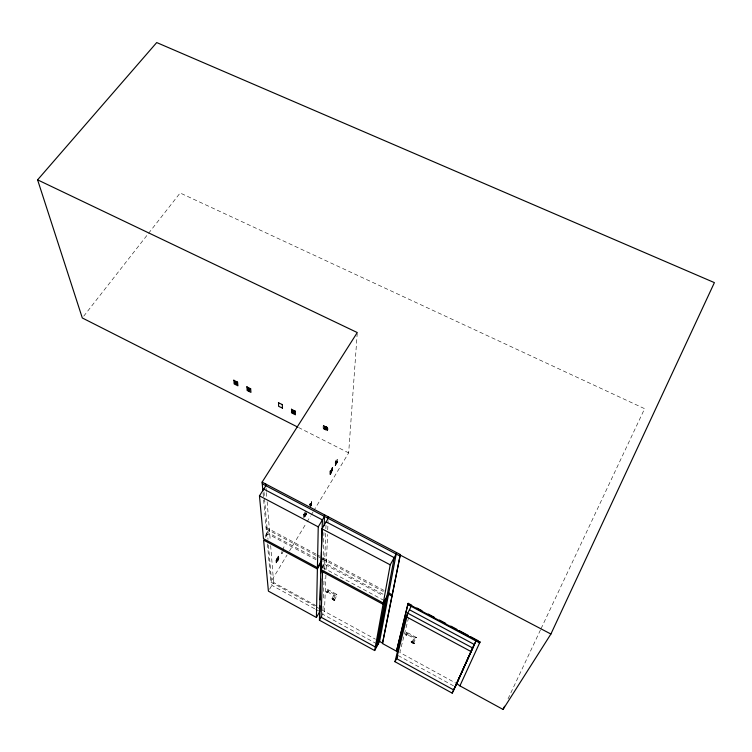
<?xml version="1.0" encoding="UTF-8"?>
<svg xmlns="http://www.w3.org/2000/svg" width="752" height="752" viewBox="0 0 752 752"><rect width="100%" height="100%" fill="white"/><g stroke="black" fill="none" stroke-linecap="round" stroke-linejoin="round"><path stroke-width="0.56" stroke-dasharray="3.76 2.82" d="M309.918 505.288L310.783 505.758L310.999 505.259L309.598 504.404L311.478 501.546L311.638 505.015L311.676 502.016M310.632 504.056L310.078 503.633L311.037 504.536L310.209 505.711L310.839 504.169L310.717 505.664M310.379 504.178L310.256 505.156M310.482 504.733L310.303 505.664M310.999 504.959L310.012 504.695M311.478 501.546L311.657 504.949M323.294 428.837C321.348 417.623 335.373 435.906 323.294 428.837C324.432 427.785 326.932 429.354 327.27 430.661M323.896 428.518L323.877 425.369M324.742 428.678C326.312 428.555 325.099 425.623 324.667 427.559A1.231 0.489 32 0 1 324.685 426.826L326.03 427.465A1.231 0.489 32 0 1 325.983 428.226L325.983 428.226A1.213 0.479 32 0 0 325.992 427.493L326.199 427.192A1.231 0.489 32 0 1 326.171 427.926L324.845 427.286A1.231 0.489 32 0 1 324.873 426.525L326.105 427.098L325.832 427.785L325.607 426.92L324.732 428.762M325.494 426.863L324.911 428.461M326.199 427.164A1.213 0.479 32 0 1 326.171 427.888L324.883 429.279L326.114 427.08M325.061 428.847L325.447 429.251L326.001 428.537M325.099 427.728L325.466 428.49M325.249 428.621L325.024 428.057M325.343 429.195L326.086 427.888M325.362 428.687L325.503 427.879M325.607 426.92L325.644 427.606M325.795 428.903L325.569 428.038M276.905 559.986L276.755 559.591M324.817 428.076L326.001 428.584A1.231 0.489 32 0 1 325.954 429.336L324.629 428.621A1.231 0.489 32 0 1 324.657 427.944L326.001 428.584A1.213 0.479 32 0 1 325.936 429.326M276.745 560.992L277.347 561.114L276.821 560.513M277.225 560.202L277.291 560.193M277.347 560.372L276.755 561.039M327.045 430.106L327.27 427.07M322.787 568.446L323.943 532.566M327.233 430.83L327.374 427.286M277.168 560.503L277.911 558.802C275.552 557.561 278.607 558.783 277.648 559.836C276.2 560.202 278.09 560.766 276.557 560.08M278.137 559.714C278.513 558.031 276.313 559.892 277.394 559.121M323.087 606.159L322.796 614.29L376.921 643.919M323.379 598.019L324.093 578.26M324.385 570.119L324.591 564.31L382.58 595.358M325.71 533.281L324.638 562.966L383.896 594.682M325.87 528.712L325.992 525.281M329.808 474.399L329.94 471.128C337.563 458.748 325.672 483.63 332.243 470.987M406.917 635.459C403.11 633.917 409.558 636.653 406.559 632.159L416.401 637.48L413.45 643.176L411.889 642.17L413.497 643.12M325.917 575.101L324.479 611.348L322.232 615.286M326.152 569.264L327.543 534.465M327.722 529.869L328.088 520.685M332.375 467.904L330.532 471.137L330.344 474.155M330.626 473.375L332.046 470.066L332.751 470.959L330.626 473.375L332.807 469.746L332.102 468.853L330.72 471.128L330.673 472.162L331.425 472.021L330.72 471.128M332.177 467.443L331.999 471.109L332.751 470.959M332.224 471.043L332.318 468.195M337.422 462.471L335.129 465.817L335.185 462.499C339.462 450.692 336.605 470.141 337.404 458.842M336.539 461.352C336.915 465.62 333.785 462.546 337.592 459.303M336.746 462.602L335.608 461.568L336.849 462.612L336.285 463.373M335.965 461.935L335.589 465.497M335.806 461.606L337.046 462.085L335.759 463.401M335.242 462.518L336.689 463.147L335.89 462.283L336.764 460.835L336.069 463.382L336.332 462.837M336.924 461.23C334.743 460.666 337.281 461.371 336.435 462.32M336.097 462.753L336.379 461.775M336.37 462.142L336.125 462.969L337.037 462.377M336.229 461.86L337.056 462.405M336.313 461.446L336.116 462.32M336.37 463.542L336.558 462.809M336.576 463.006L336.868 462.301M336.407 462.207L336.68 462.367M313.64 510.946L348.665 452.901L357.191 333.719M310.83 503.511C311.544 505.598 310.642 502.12 310.012 504.752M311.084 505.429L311.168 504.695L310.012 506.425M276.886 559.751L277.826 560.24L276.924 559.563M277.714 559.535L277.742 559.206M277.253 560.569L277.62 560.014L277.366 560.729C276.539 558.087 279.8 557.523 276.99 560.522M335.777 462.452C334.96 463.411 337.084 462.142 336.445 463.223M335.74 463.843L336.125 463.589M336.595 460.901L336.558 461.672M310.595 505.316L310.839 505.673M306.026 511.322L306.017 514.283L303.639 517.78M278.729 559.319L278.4 556.142L278.541 558.98C272.243 567.835 280.684 559.902 278.55 556.518M408.58 617.702L399.82 652.52L456.887 683.709M277.855 559.084L277.732 559.018M277.789 559.676L277.422 560.466M310.209 505.41L310.999 504.244L310.078 503.633M278.165 559.554L276.52 558.896L277.977 559.723L277.356 560.569M278.494 556.884C275.805 562.186 274.894 560.607 278.353 556.104M276.745 559.601L277.986 558.341M278.005 558.915L277.554 558.191M336.755 461.437L336.746 462.076M277.601 558.858L278.118 558.257M327.346 427.371L323.379 425.378M311.065 505.41L310.012 504.921M335.862 463.129L337.046 460.985M508.051 698.815L540.566 629.734M541.064 628.672L644.624 408.684L180.142 192.982L83.754 316.131M276.698 562.665L276.586 559.817M282.357 553.331L281.784 553.632L281.671 551.695M304.099 517.461L304.109 514.688L305.5 512.385M336.877 594.616C333.691 596.872 326.979 592.538 327.505 589.512C330.137 593.544 323.445 593.225 327.402 589.333L336.887 594.465C333.38 606.939 329.141 594.907 336.887 594.465M327.628 592.585L326.105 591.598M336.539 463.185L335.561 462.64M411.852 642.302L413.995 638.157L416.401 637.48M412.669 642.669L415.179 637.884L406.935 633.419L406.099 635.008M333.832 599.964L333.286 599.306M405.281 634.65L406.531 632.188L407.302 634.688L413.957 638.288L416.42 637.536M334.593 600.463A1.833 0.517 30.9 0 0 332.685 598.695A1.833 0.517 30.9 0 0 331.914 599.269A1.833 0.517 30.9 0 0 334.593 600.463L334.809 600.077A1.833 0.517 30.9 0 0 332.901 598.31A1.833 0.517 30.9 0 0 332.13 598.883A1.833 0.517 30.9 0 0 334.809 600.077M277.197 559.215L278.221 559.234M309.899 504.282L311.074 504.742M333.061 599.476L335.693 594.86L327.74 590.564L326.866 592.087M322.467 566.688L326.537 559.723M322.505 567.892L326.481 561.077M321.706 560.334L323.125 557.909M320.437 609.148L270.767 582.001L287.067 554.976M289.482 550.972L306.393 522.95M306.995 521.954L310.614 515.947M311.225 514.951L313.029 511.943M269.573 589.211L273.625 582.48L318.434 606.958M305.077 516.652L306.506 514.283L305.763 513.409L304.325 515.778L304.334 516.746L305.077 516.652L304.325 515.778M335.608 461.568L336.821 462.377M303.498 514.697L305.829 510.852L305.838 513.945L303.526 517.761L303.498 514.697L304.109 514.688M282.733 549.909L284.03 546.76M309.768 505.344L311.61 502.308M304.316 514.641L305.068 515.515L304.325 515.618L304.316 514.641L305.754 512.272M310.012 505.419L311.074 503.737M304.325 515.618L305.763 513.249M330.673 472.162L332.807 469.746M276.971 560.907L278.033 559.234M281.784 553.632L283.579 550.661M335.025 465.798L337.225 462.16M304.334 516.746L306.496 513.146M310.219 507.337L311.619 505.043M265.165 535.96L269.357 529.182M265.287 537.36L269.47 530.602M325.86 429.336L326.142 429.035A1.231 0.489 32 0 0 326.161 428.311L324.939 427.644A1.231 0.489 32 0 0 324.826 428.377L326.048 429.035M324.441 428.048L325.137 426.685M325.691 427.85L325.813 427.38M324.732 428.866L325.926 427.192M324.883 429.279L325.56 428.433M276.774 558.849L277.845 559.563M336.614 461.737L336.341 462.311M310.67 503.614L311.243 503.774M330.504 471.156L329.996 471.147M332.299 598.987C335.834 600.754 331.801 597.502 333.061 599.259M306.506 514.283L305.763 514.387L305.763 513.409M336.802 461.531L335.947 461.032M324.667 427.503L326.011 428.255M325.484 427.192L324.685 427.559A1.213 0.479 32 0 1 324.704 426.835M298.525 427.503L348.665 452.901M309.598 504.404L310.896 505.071M266.039 527.415L315.887 554.036M316.921 554.591L384.704 590.799M266.161 528.835L315.868 555.399M316.893 555.954L383.37 591.486M316.056 558.369L267.402 532.341L263.943 491.423M316.028 559.723L267.524 533.751L268.003 539.485M322.702 567.553L382.853 599.823M276.454 559.009L277.798 559.836M321.452 609.703L375.492 639.228M314.703 608.791L271.886 585.357L268.398 544.072M315.727 609.346L318.782 611.019M398.212 655.575L454.311 686.285M330.673 472.341L331.378 473.234M263.059 493.002L263.557 498.736M263.661 499.883L266.96 538.084M267.458 543.856L270.767 582.001M266.058 488.01L266.33 491.441M266.424 492.588L266.791 497.157M267.157 501.734L270.297 540.979M270.664 545.595L273.709 583.608M275.918 560.108L276.125 562.966M277.328 559.967L277.281 559.45M326.161 428.283A1.213 0.479 32 0 1 326.142 429.007M324.845 428.358A1.213 0.479 32 0 1 324.873 427.634M324.648 428.678A1.213 0.479 32 0 1 324.667 427.954M324.883 427.239A1.213 0.479 32 0 1 324.902 426.516M412.096 641.766L413.703 642.716L412.096 641.766M411.391 642.405A1.889 0.536 29.6 0 0 414.23 643.674A1.889 0.536 29.6 0 0 412.387 641.926A1.889 0.536 29.6 0 0 411.391 642.405M411.607 642.011A1.889 0.536 29.6 0 0 414.437 643.28A1.889 0.536 29.6 0 0 412.594 641.531A1.889 0.536 29.6 0 0 411.607 642.011"/><path stroke-width="1.13" d="M235.188 382.505L235.103 381.734L236.598 382.693M317.391 568.982L263.614 540.077L268.408 591.138L316.413 617.486L317.391 568.982L321.189 562.487L320.897 573.005M265.738 484.025L265.879 485.726L259.459 495.859L263.482 538.676L317.419 567.647L318.246 526.861L324.469 516.445M319.421 620.203L320.803 570.806L383.059 604.27L374.665 650.546L319.421 620.203L321.668 616.273M328.248 516.774L328.182 518.391L321.969 528.835L320.831 569.48L383.285 603.029L388.784 592.98L392.3 594.851L392.074 595.274M319.967 605.736L319.797 611.573L316.413 617.486M320.136 599.889L320.728 578.852M321.489 551.977L321.226 561.142L317.419 567.647M321.621 547.4L322.401 519.905L263.745 489.091M322.589 571.022L321.104 617.242L376.31 647.51L384.892 600.923M324.168 525.657L324.516 514.819M250.651 388.605L250.942 392.375L247.135 390.457L246.957 386.744M237.557 382.016L237.923 385.814L234.145 383.915L233.891 380.174M282.489 408.092L278.597 406.315L278.597 402.668M295.357 411.175L295.404 414.784L291.522 412.829L291.597 409.201M249.185 390.617L249.128 389.198M278.419 402.752L282.338 404.585M383.285 603.029L390.213 564.827L396.191 554.045M377.946 644.483L386.725 597.577M386.96 596.317L394.208 557.627L326.114 521.86M374.665 650.546L379.572 641.456L396.473 552.523M408.176 603.33L396.492 651.194L382.467 643.533L400.327 554.544L262.119 482.126L357.275 332.553L37.6 179.85L156.717 42.563L714.4 282.62L550.906 634.03L503.05 709.437L459.904 685.862L480.143 641.776L479.926 642.217L407.951 603.753L408.176 603.33L411.711 605.228L405.995 616.602L394.979 661.704L452.206 693.137L476.486 639.83L478.319 640.798M382.467 643.533L400.327 554.544M396.492 651.194L407.951 603.753M248.884 389.122C247.502 388.981 249.109 391.679 249.617 390.222M452.206 693.137L475.978 640.977M455.327 686.839L474.249 644.445L409.605 609.834M503.05 709.437L504.545 706.25M479.4 643.355L479.616 642.922L407.875 604.58L407.65 604.993M459.904 685.862L456.887 683.709M394.979 661.704L397.667 656.59M391.82 596.533L392.046 596.12L388.549 594.249L383.059 604.27M399.782 556.508L400.026 556.057L262.269 483.827M294.417 411.306A1.203 0.47 32.7 0 0 294.248 411.09L292.866 412.81L293.524 411.241M292.763 412.763L293.581 411.927M292.913 410.893L293.9 411.711L294.098 411.062L293.44 412.002M293.224 412.669L294.154 411.015M294.013 412.256L293.318 413.374L293.553 412.378M294.013 412.5L293.468 413.139L293.9 412.199M293.28 410.977L292.838 411.673L293.177 410.733M293.28 410.78L292.735 411.617L294.07 412.152A1.203 0.47 32.7 0 0 294.041 411.41L292.838 410.752A1.222 0.479 32.7 0 0 292.772 411.504L292.866 411.588M293.665 410.846L292.782 411.889A1.222 0.479 32.7 0 0 292.801 412.641L292.895 412.726M248.94 390.702L249.504 390.081M248.141 389.169L248.574 388.286L248.141 389.169C252.851 390.279 245.547 387.853 248.696 388.54M249.006 388.822L248.433 389.639L249.41 390.429L248.461 389.95L248.893 388.784M249.288 388.859L248.357 390.382L248.686 389.451M248.912 389.339L249.26 388.605M249.034 389.903L249.288 389.141M249.476 389.827L248.536 390.805L249.194 389.903M235.62 381.762L235.085 382.589C238.046 382.129 234.85 384.996 236.579 383.511L235.028 383.012L236.654 384.291M235.639 381.969L235.188 382.646L235.517 381.715M235.583 382.655L236.025 382.881L235.893 382.223M236.325 382.336L235.32 383.821L236.203 382.035M236.297 382.082L235.32 383.821M235.696 383.699C236.213 382.411 236.673 384.112 235.385 383.041M236.598 383.144L235.79 384.385L235.78 383.144M236.645 384.281L236.391 383.454M249.222 389.329L248.63 389.226M293.496 412.632L293.769 411.701M293.214 412.049L293.299 411.494L292.951 412.359L293.929 412.848L292.942 412.03M233.712 380.258L237.51 382.166M246.788 386.838L250.604 388.756M291.419 409.295L295.329 411.259M248.348 389.47L249.626 390.222M292.876 411.889L294.079 412.547A1.203 0.47 32.7 0 1 294.088 413.28L292.754 412.566M248.809 389.705L249.279 390.269M297.482 426.967L82.306 317.964L37.6 179.85M400.083 554.995L550.906 634.03M259.459 495.859L318.246 526.861M321.969 528.835L390.213 564.827M416.852 607.973L421.994 610.718M428.17 614.017L434.336 617.307M439.478 620.052L445.645 623.352M450.786 626.096L456.953 629.386M459.011 630.486L468.261 635.431M470.32 636.53L475.461 639.275M405.995 616.602L470.78 651.42M379.572 641.456L382.674 643.157M396.689 650.818L398.259 651.674M235.658 383.21L236.372 383.858L236.335 383.21M235.254 381.866L236.203 382.336M248.31 388.436L249.269 388.916M262.119 482.126L262.862 490.708M282.301 404.708L282.451 408.261M293.985 411.118L293.9 411.711M248.226 389.066A1.213 0.47 33.8 0 1 248.151 388.305M249.42 388.944A1.213 0.47 33.8 0 1 249.495 389.705M407.8 613.209L396.595 658.63L453.776 689.988L472.519 647.933L407.8 613.209"/></g></svg>
